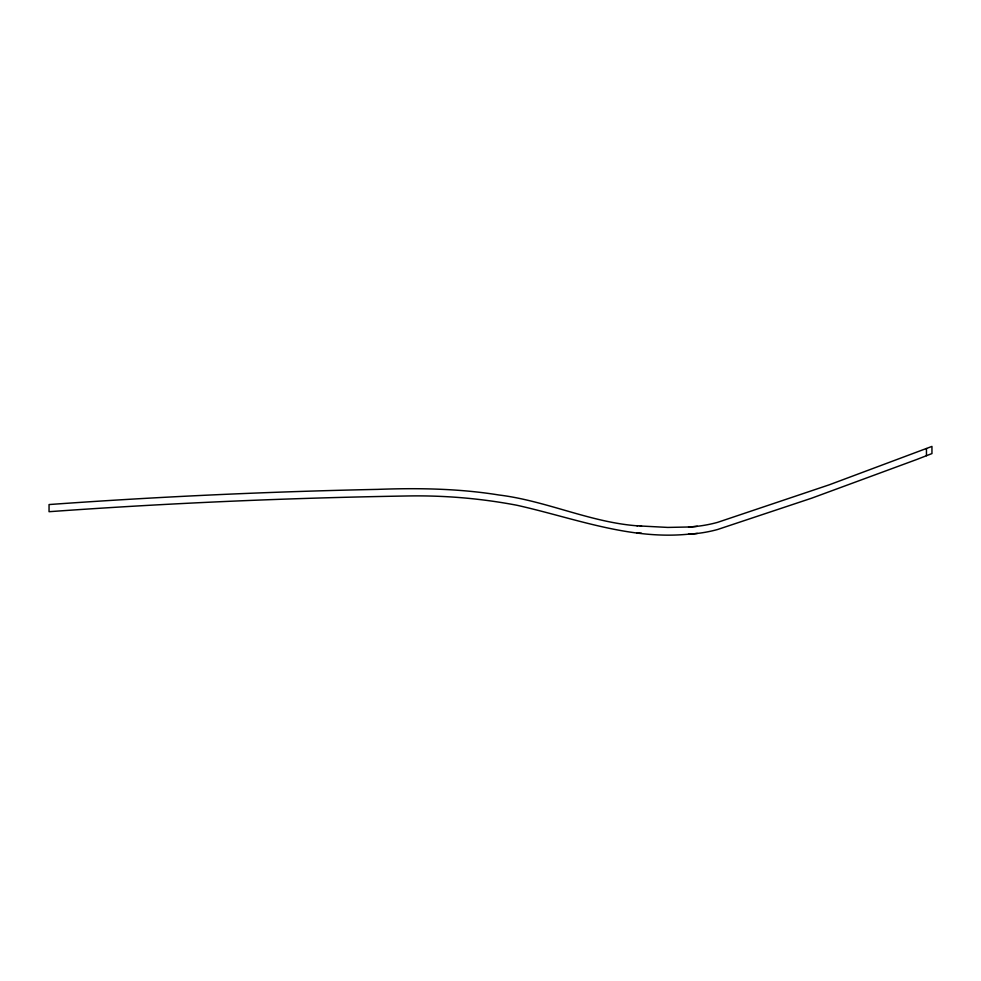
<?xml version="1.0" encoding="UTF-8"?>
<svg xmlns="http://www.w3.org/2000/svg" width="981" height="981" viewBox="0 0 981 981"><rect width="100%" height="100%" fill="white"/><g stroke="black" fill="none" stroke-linecap="round" stroke-linejoin="round"><path stroke-width="1.47" d="M640.225 525.975L667.791 527.422L688.539 527.005A135.979 135.93 -90 0 0 697.344 526.282L700.262 525.914A135.918 135.905 90 0 0 717.552 522.37L829.325 484.786L931.95 446.416L931.95 453.578L916.855 459.451L811.716 498.164L717.552 529.519A135.918 135.905 -90 0 1 700.262 533.063L697.344 533.431A135.979 135.93 90 0 1 688.539 534.167C629.201 540.09 573.468 517.87 516.717 505.215C481.315 498.507 445.251 495.393 409.224 495.945C289.052 497.882 168.928 503.094 49.05 511.702L49.05 504.553C158.468 496.68 268.083 491.665 377.759 489.372C418.213 487.888 458.924 488.526 498.961 495C547.521 500.923 592.401 523.523 641.537 526.098M636.767 525.669L637.589 525.742M636.767 532.83L641.537 533.247M926.456 448.562L926.456 455.711M697.344 533.431A135.979 135.93 -90 0 1 688.539 534.167M697.332 526.282A135.918 135.905 90 0 1 688.539 527.005"/></g></svg>
